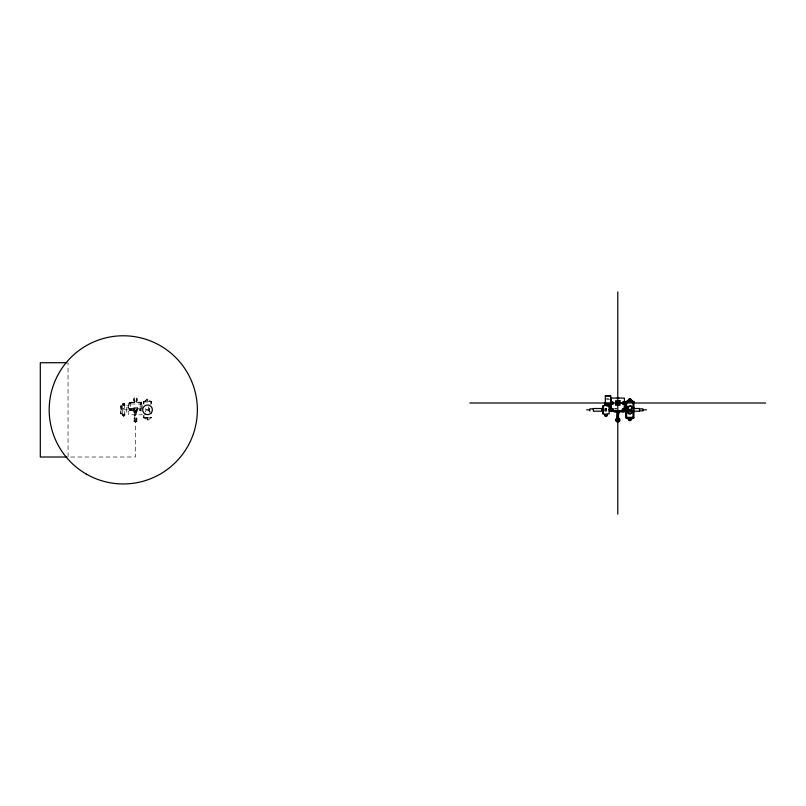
<?xml version="1.0" encoding="UTF-8"?>
<svg xmlns="http://www.w3.org/2000/svg" width="806" height="806" viewBox="0 0 806 806"><rect width="100%" height="100%" fill="white"/><g stroke="black" fill="none" stroke-linecap="round" stroke-linejoin="round"><path stroke-width="0.6" stroke-dasharray="4.03 3.02" d="M142.047 408.753L141.876 402.154L128.758 402.325L128.758 414.808L142.047 414.808L142.047 410.707M136.073 421.881L136.426 408.864L130.602 408.864L130.602 404.008A1.28 1.28 0 0 0 130.632 402.224L130.532 402.154M136.416 411.211L136.416 408.864L140.194 408.854L140.194 404.008A1.28 1.28 0 0 1 140.173 402.224L140.264 402.154M124.819 405.801C126.109 402.637 121.031 402.627 122.311 405.801L120.336 405.811L120.336 413.911L122.311 413.931C121.031 417.095 126.109 417.085 124.819 413.931L126.794 413.931L126.794 405.801M141.07 408.854L140.194 409.73L141.07 410.607L135.086 410.617L135.086 413.226L136.426 413.226L136.416 408.864L134.733 408.864L134.733 421.881L134.733 408.864M136.426 410.607L135.086 411.211M141.947 409.73L141.947 403.131L141.302 402.285L129.504 402.285L128.859 405.831L124.648 405.831L124.648 404.541A1.078 1.078 0 0 0 123.026 403.605A1.078 1.078 0 0 0 123.026 405.468A1.078 1.078 0 0 0 124.648 404.541L124.648 415.191A1.078 1.078 0 0 1 123.026 416.118A1.078 1.078 0 0 1 123.026 414.254A1.078 1.078 0 0 1 124.648 415.191M128.889 402.909C128.94 405.579 132.184 402.345 129.504 402.285M129.313 403.02L129.837 403.544M145.1 411.816L146.309 409.861L145.775 409.468A2.156 2.156 0 0 1 145.09 407.896M149.432 407.896C149.453 410.204 145.594 410.214 145.614 407.896M149.372 412.279C150.118 409.408 144.929 409.408 145.674 412.279M141.443 403.343L140.959 402.718M129.363 402.919L130.098 402.919M129.343 409.519L129.847 409.307M130.119 409.972L129.615 410.173M142.047 403.937L141.977 404.038A1.28 1.28 0 0 1 140.173 404.038L130.602 404.008A1.28 1.28 0 0 1 128.829 404.038L128.758 403.937M144.183 401.539L147.528 398.638L150.873 401.539M150.873 417.8L147.528 420.702L144.183 417.8M151.528 403.887L151.528 401.539L151.024 404.199M143.528 415.473L143.528 417.8L151.528 417.8L151.528 413.115M140.859 402.758L140.697 403.343M141.282 403.504L140.768 403.433M141.07 409.156L140.496 409.73L141.07 410.304M615.038 408.864L617.104 408.864M135.086 410.617L129.504 410.586L128.859 407.856L124.648 407.856M606.424 398.627L608.651 398.627M606.424 399.433L609.749 399.433M143.528 403.866L143.528 401.539L151.528 401.539M143.992 401.972L151.065 401.972M144.224 402.194L146.037 400.501L147.528 401.539L149.009 400.501L150.823 402.194L150.823 406.738M130.602 408.864L140.194 408.854M612.983 408.864L616.58 408.864M123.278 409.861L135.398 409.861L135.398 457.012L68.047 457.012L68.047 362.72M135.086 411.886L136.416 411.886L136.426 412.561M150.823 411.947L149.221 411.947L149.221 409.015M144.224 417.145C145.584 418.657 149.463 418.657 150.823 417.145M143.992 417.367L151.065 417.367M143.528 417.8L151.528 417.8M129.504 410.586C132.184 410.526 128.94 407.292 128.889 409.972M141.302 402.285C138.622 402.345 141.856 405.579 141.916 402.909M136.305 397.852L137.252 398.698A2.136 2.136 0 0 1 137.252 400.824L136.305 401.67L134.34 401.61A2.136 2.136 0 0 1 134.34 397.912L136.416 397.852L136.416 404.008M130.018 409.236C127.791 409.982 131.116 410.385 130.119 409.519M143.528 401.539L144.022 404.199M149.946 411.816L148.737 409.861L149.271 409.468A2.156 2.156 0 0 0 149.956 407.896M148.516 406.738L148.516 412.601M144.022 415.14L144.022 417.327M134.733 397.852L134.733 404.008M122.492 404.541L122.492 415.191M121.686 405.801L121.686 413.921M141.07 411.11A1.38 1.38 0 0 1 140.718 411.06L140.385 410.929A1.38 1.38 0 0 1 141.07 408.35M128.758 408.753A1.38 1.38 0 0 1 130.824 408.894A1.38 1.38 0 0 1 130.421 410.929L130.088 411.06A1.38 1.38 0 0 1 128.758 410.707M122.844 404.4C123.943 407.121 124.88 402.275 122.844 404.4M122.724 404.37C123.983 407.604 125.142 401.882 122.724 404.37M129.192 402.99C129.877 405.136 130.854 401.469 129.192 402.99M140.526 402.99C141.221 405.136 142.199 401.469 140.526 402.99M146.883 399.927C147.72 402.305 148.838 398.245 146.883 399.927M146.883 419.09C147.72 421.467 148.838 417.407 146.883 419.09M122.744 414.909C123.6 418.274 125.454 412.743 122.744 414.909M122.875 414.949C123.57 417.8 125.182 413.135 122.875 414.949M137.252 421.034L136.305 421.881L134.34 421.81A2.136 2.136 0 0 1 134.34 418.123L136.305 418.052L137.252 418.898A2.136 2.136 0 0 1 137.252 421.034M121.182 406.083L120.84 413.75L121.182 406.083M137.635 407.635L133.171 407.635L133.171 412.098L137.635 412.098L137.635 407.635M123.912 408.702L122.653 408.702L122.653 411.02L123.912 411.02L123.912 408.702M134.259 411A1.612 1.612 0 0 0 136.96 410.284A1.612 1.612 0 0 0 134.985 408.31A1.612 1.612 0 0 0 134.259 411M134.673 421.226A1.451 1.451 0 0 0 136.859 419.966A1.451 1.451 0 0 0 134.673 418.707A1.451 1.451 0 0 0 134.673 421.226M134.673 401.015A1.451 1.451 0 0 0 136.859 399.756A1.451 1.451 0 0 0 134.673 398.496A1.451 1.451 0 0 0 134.673 401.015"/><path stroke-width="1.21" d="M611.341 410.183C611.331 409.085 609.739 400.28 612.953 402.909M617.104 418.133L617.467 411.886L609.265 411.211M618.444 418.173L618.796 410.617L618.786 411.211M612.913 410.707L613.003 410.637A1.28 1.28 0 0 0 613.003 408.833A1.28 1.28 0 0 0 611.2 408.833L611.301 410.707L624.348 410.637L624.418 398.063L611.129 398.063L611.129 404.108A1.38 1.38 0 0 0 613.195 403.967A1.38 1.38 0 0 0 612.792 401.932L612.459 401.801A1.38 1.38 0 0 0 611.129 402.154M609.175 405.801L609.175 413.931L607.19 413.931C608.48 417.085 603.402 417.095 604.691 413.931L602.707 413.911L602.707 405.811L604.691 405.801C603.402 402.627 608.48 402.637 607.19 405.801L611.23 405.831L611.26 402.909M611.694 403.02L612.107 403.554L612.52 403.02M611.26 409.972L611.341 409.307M624.207 409.297L624.207 410.173M624.318 409.73L626.433 409.861M627.985 411.816C632.65 404.914 632.65 418.727 627.985 411.816L631.813 411.816M622.595 402.909C626.403 400.098 623.491 410.919 624.328 411.886L618.444 411.886M624.207 403.564L624.287 402.909M611.734 402.919L612.469 402.919M623.139 402.829L623.078 403.343M626.554 401.539L629.899 398.638L633.244 401.539M626.877 402.194L628.408 400.501M633.244 417.8L629.899 420.702L626.554 417.8M617.325 403.443L618.222 402.557L617.325 402.557L617.325 403.443L618.222 403.443L618.222 402.557M625.899 401.539L633.899 401.539L633.899 417.8L625.899 417.8L625.899 401.539L633.899 401.539M625.899 417.8L633.899 417.8M623.139 409.418L623.753 409.418M623.229 402.758L623.874 403.131L623.139 403.433M623.663 410.113L623.139 410.042M66.848 362.72L40.3 362.72L40.3 457.012L66.848 457.012M606.384 403.564L611.784 403.564L605.316 403.564L605.316 395.837L610.706 395.837L610.706 403.564M605.316 395.847L610.696 395.847M617.104 397.852L618.786 397.852M469.848 403L765.7 403M610.424 404.904L607.734 404.904L610.434 404.914L610.424 409.861L608.631 409.861M633.194 407.393L633.899 407.393M609.124 407.856L611.23 407.856L611.23 409.74M603.432 408.511L593.367 408.511L593.367 411.211L601.75 411.211L601.75 408.511M632.75 408.511L639.47 408.511L639.47 411.211L632.75 411.211M593.367 408.864L589.891 408.864L589.891 410.859M639.47 408.864L642.936 408.864L642.936 410.859L639.47 410.859M586.677 409.861L589.458 409.861M623.965 409.861L626.806 409.861M642.936 409.861L646.503 409.861M614.615 411.211L615.955 411.211M622.967 411.211L626.433 411.211M633.194 411.947L633.899 411.947M633.435 417.367L626.363 417.367L626.393 402.013M622.635 410.707L622.544 410.637A1.28 1.28 0 0 1 622.544 408.833A1.28 1.28 0 0 1 624.348 408.833L624.418 408.924M617.325 402.557L618.222 403.443M631.39 400.501L632.922 402.194M618.786 411.886L618.796 412.561M617.467 411.211L617.456 410.667L617.456 413.226L618.796 413.226L618.786 410.617M605.316 402.214L605.326 403.554M633.395 402.013L633.395 417.327M633.204 402.194L633.204 406.738M633.204 412.601L633.204 417.145M626.594 402.194L626.594 417.145M625.93 409.861L625.93 411.211M622.967 410.667L622.967 411.886M617.779 291.873L617.779 514.127M617.114 410.617L617.104 418.324M616.056 411.211L616.056 411.886M615.955 410.667L615.955 411.886M614.615 410.667L614.615 411.886M603.21 406.083L603.21 413.75M604.903 404.814A1.078 1.078 0 0 1 605.85 403.463A1.078 1.078 0 0 1 607.019 404.632A1.078 1.078 0 0 1 605.659 405.579M605.659 414.143A1.078 1.078 0 0 1 606.475 416.118M605.659 416.228A1.078 1.078 0 0 1 604.903 414.909M631.169 419.594A1.35 1.35 0 0 1 630.816 420.198M630.534 420.42A1.35 1.35 0 0 1 628.559 419.594M628.519 400.088A1.35 1.35 0 0 1 629.859 398.748A1.35 1.35 0 0 1 631.209 400.088M624.418 404.108A1.38 1.38 0 0 1 622.353 403.967A1.38 1.38 0 0 1 622.756 401.932L623.088 401.801A1.38 1.38 0 0 1 624.418 402.154M607.019 404.541L607.019 405.831L607.019 404.541M605.225 404.4C606.313 407.121 607.25 402.275 605.225 404.4M605.094 404.37C606.354 407.604 607.512 401.882 605.094 404.37M611.553 402.98C612.248 405.166 613.255 401.438 611.553 402.98M611.563 409.589C612.248 411.735 613.235 408.068 611.563 409.589M622.897 402.98C623.592 405.166 624.59 401.438 622.897 402.98M622.907 409.589C623.592 411.735 624.569 408.068 622.907 409.589M629.395 399.967L630.332 400.219L629.395 399.967M629.395 419.12L630.332 419.372L629.395 419.12M627.562 411.231C626.786 416.44 635.541 413.004 631.118 409.861L631.652 409.468A2.156 2.156 0 0 0 632.327 407.896L631.118 405.932L628.176 406.284A2.156 2.156 0 0 0 628.146 409.468L628.68 409.861L627.562 411.231M628.055 407.433C630.504 415.12 634.544 401.993 628.055 407.433M629.254 399.927C630.091 402.305 631.209 398.245 629.254 399.927M629.254 419.09C630.091 421.467 631.209 417.407 629.254 419.09M605.115 414.909C605.981 418.274 607.825 412.743 605.115 414.909M605.246 414.949C605.941 417.8 607.563 413.135 605.246 414.949M619.623 421.034L618.676 421.881L616.711 421.81A2.136 2.136 0 0 1 616.711 418.123L618.676 418.052L619.623 418.898A2.136 2.136 0 0 1 619.623 421.034M620.005 400.763L615.542 400.763L615.542 405.237L620.005 405.237L620.005 400.763M610.424 406.023L609.084 406.023L610.424 406.023M606.283 408.702L605.024 408.702L605.024 411.02L606.283 411.02L606.283 408.702M617.043 421.226A1.451 1.451 0 0 0 619.23 419.966A1.451 1.451 0 0 0 617.043 418.707A1.451 1.451 0 0 0 617.043 421.226M616.963 404.4A1.612 1.612 0 0 0 619.391 403A1.612 1.612 0 0 0 616.963 401.6A1.612 1.612 0 0 0 616.963 404.4M145.1 414.042A4.856 4.856 0 0 0 152.384 409.831A4.856 4.856 0 0 0 145.1 405.63A4.856 4.856 0 0 0 145.1 414.042M86.232 474.029A74.092 74.092 0 0 0 197.369 409.861A74.092 74.092 0 0 0 86.232 345.703A74.092 74.092 0 0 0 86.232 474.029"/></g></svg>
